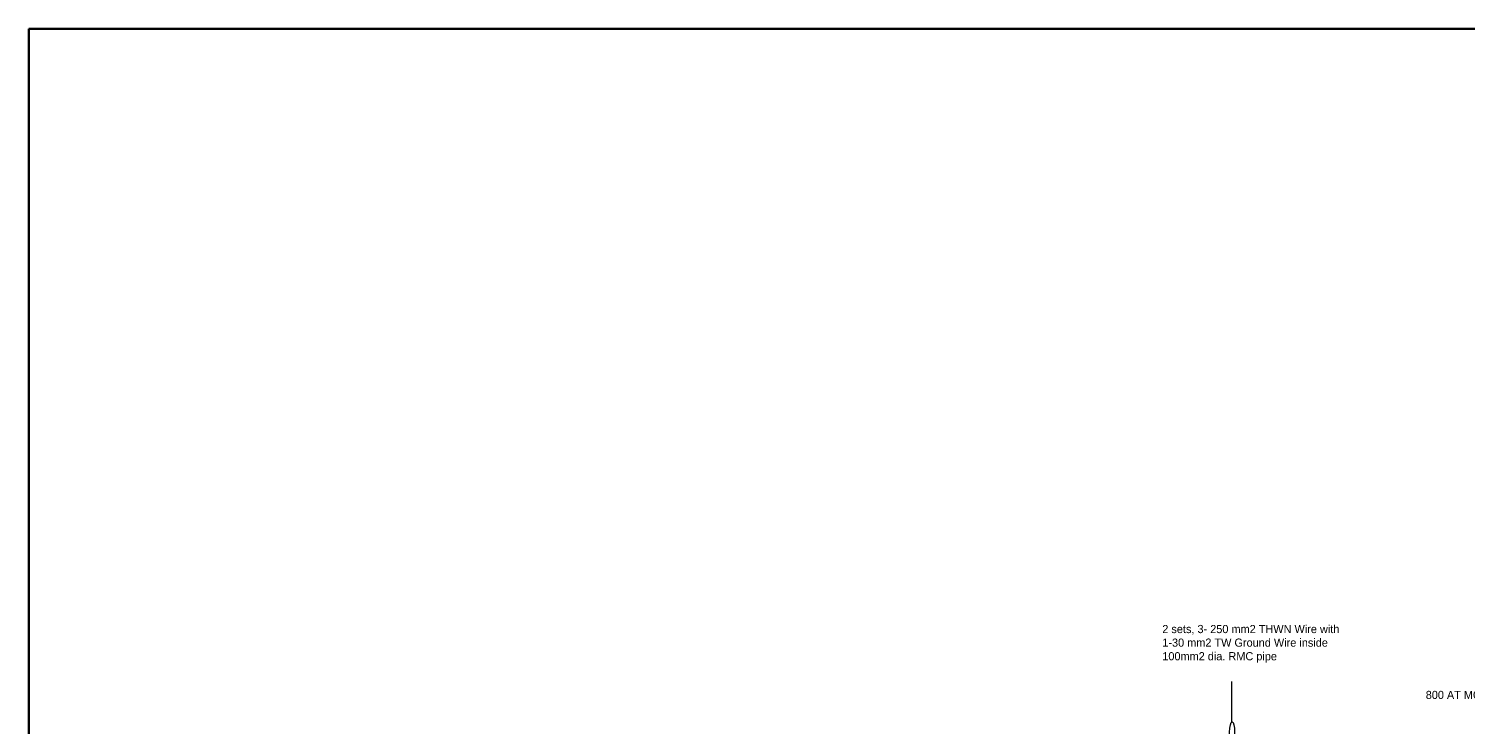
# Model space of a CAD drawing. Header units: inches. Extents: x -2 to 2474, y 1 to 287.
# Drawn here: x 2060.1 to 2267.5, y 186.2 to 286.9 of the extents above; entities that cross this region are included whole.
import ezdxf

# ---------------------------------------------------------------- set-up
doc = ezdxf.new("R2010")
doc.units = ezdxf.units.IN
doc.header["$MEASUREMENT"] = 0
doc.layers.add('PIPING', color=7, linetype='Continuous', lineweight=70)

msp = doc.modelspace()

# ---------------------------------------------------------------- linework, layer by layer
at = {"lineweight": 30}
msp.add_line((2233.46843, 187.00581), (2233.46843, 192.79396), dxfattribs=at)
msp.add_ellipse((2233.50717, 185.50236), major_axis=(0, 1.51209), ratio=0.239999342, dxfattribs=at)
at = {"layer": 'PIPING'}
for p, q in [((2060.10957, 286.93915), (2060.10957, 1.32463)), ((2473.79888, 286.93915), (2060.10957, 286.93915))]:
    msp.add_line(p, q, dxfattribs=at)

# ---------------------------------------------------------------- texts
at = {"lineweight": 30, "insert": (2223.44464, 200.96762), "char_height": 1.1761271, "width": 26.528762, "attachment_point": 1}
msp.add_mtext('2 sets, 3- 250 mm2 THWN Wire with 1-30 mm2 TW Ground Wire inside 100mm2 dia. RMC pipe  ', dxfattribs=at)
at = {"lineweight": 30, "insert": (2261.40977, 191.46399), "char_height": 1.17151, "attachment_point": 1}
msp.add_mtext_dynamic_manual_height_columns('800 AT MCCB, 3P, 230 V', width=22.984832, gutter_width=732.19376, heights=[0], dxfattribs=at)

doc.saveas('drawing.dxf')
